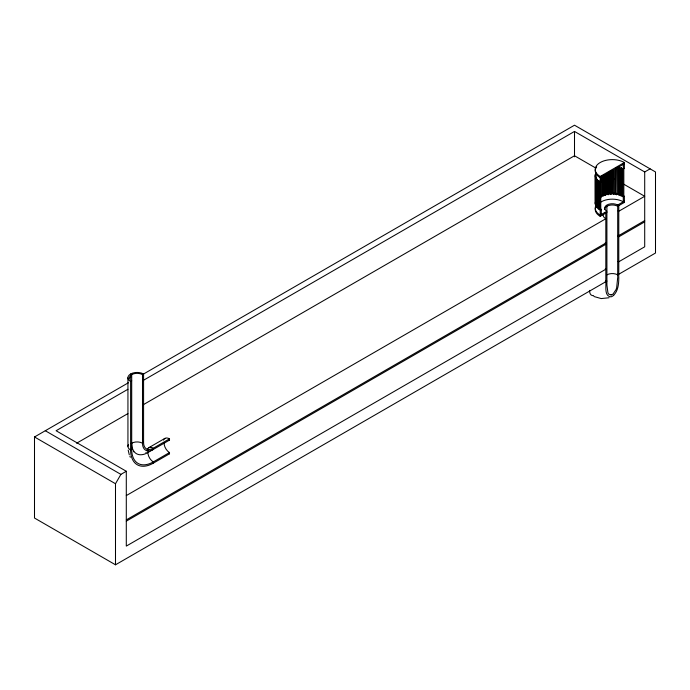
<?xml version="1.0" encoding="UTF-8"?>
<svg xmlns="http://www.w3.org/2000/svg" width="690" height="690" viewBox="0 0 690 690"><rect width="100%" height="100%" fill="white"/><g stroke="black" fill="none" stroke-linecap="round" stroke-linejoin="round"><path stroke-width="1.03" d="M595.237 175.605L595.298 174.484L595.289 204.292L595.237 175.605L595.806 175.631M606.898 206.267L606.915 285.03L607.916 292.733A11.428 6.598 -60 0 0 608.796 294.156L611.116 294.923M617.697 276.587L617.697 205.016L624.372 201.161A17.078 9.858 0 0 0 623.613 200.747M618.783 276.397C618.818 282.909 618.542 290.309 613.695 295.242M617.697 277.449L616.679 287.67A11.635 6.719 -60 0 1 615.963 289.731L613.194 293.819A5.123 2.958 -60 0 1 611.116 294.923M595.841 206.077L595.815 172.828M595.996 206.034L596.022 178.969L596.945 178.857M596.893 207.69L596.557 179.521M599.627 181.686L598.765 181.97L598.523 209.208L597.885 208.156L598.006 180.978M606.432 212.209A7.633 4.407 0 0 0 606.898 212.503L600.222 216.35L600.222 210.433L599.696 209.484L600.222 176.45A17.078 9.858 0 0 1 600.222 162.504A17.078 9.858 0 0 1 624.372 162.504L624.372 168.429L622.742 169.369L622.742 196.184L623.294 197.107L623.294 201.791A15.551 8.979 0 0 0 600.395 202.36M600.774 182.048L601.309 181.746L601.309 177.071A15.551 8.979 0 0 1 600.559 176.606M600.645 196.728L601.223 197.15L601.852 196.245L601.861 176.071M622.742 169.369L623.294 169.05L623.294 164.375A15.551 8.979 0 0 0 622.604 163.996M622.44 195.244L621.828 195.831L621.837 168.929C622.07 167.498 619.637 168.507 621.181 167.929M602.715 195.261L603.138 176.079M602.163 195.244L603.12 196.15L604.017 195.296L604.017 175.131M604.811 194.546L605.786 193.718L605.786 175.286M606.432 174.415L606.424 194.554L605.251 195.279M619.551 194.925L619.56 168.084L618.637 167.239L618.171 167.713L618.18 194.614L619.163 195.348L620 194.347M607.148 173.328L607.148 193.433L607.735 193.942L608.623 193.234L608.623 173.095M607.545 172.5L607.545 194.287L608.166 194.796L609.02 194.088L609.02 172.276M615.584 168.921L615.584 194.062L616.472 194.796L617.058 194.287L617.127 167.316M619.956 194.502L618.818 193.752L618.904 166.635M611.711 170.404L611.711 193.864C609.891 195.658 609.598 193.079 611.573 192.984L611.573 171.198M612.893 170.404L612.893 193.864L613.652 194.511L614.411 193.942L614.411 170.482M601.852 196.245L600.774 195.555L600.671 195.986M604.017 195.296L603.138 194.511M605.777 193.787L606.432 194.52M614.411 194.002L614.505 193.338M595.643 177.899L596.548 178.003M612.893 193.899L613.022 171.198M621.828 195.831C621.38 196.874 619.551 195.011 621.457 194.511L621.457 167.704M615.584 194.088L615.98 168.067M617.058 194.287L617.326 193.7M128.366 382.778L34.5 436.968L34.5 518.035L115.497 564.8L115.497 483.733L120.897 474.384L126.296 471.261L126.296 546.092L605.82 269.238A9.168 5.287 0 0 1 605.268 268.893M618.171 167.713L618.818 166.911M619.56 168.084L620 167.532M618.171 194.52L618.818 193.718M614.419 193.398L613.031 193.019M621.837 168.929L622.44 168.429M164.125 442.661A7.633 4.407 60 0 0 169.499 452.562L169.499 453.804L153.301 463.163A32.076 18.518 -60 0 1 130.617 450.061L130.617 381.475L131.704 380.854A7.633 4.407 0 0 1 131.704 374.618A7.633 4.407 0 0 1 142.502 374.618L574.503 125.201L655.5 171.965L655.5 253.032L618.783 274.232A9.168 5.287 0 0 0 618.171 273.913M127.892 389.289L56.097 430.733L126.296 471.261M142.813 380.673L574.503 131.436L644.702 171.965L650.101 168.852M76.616 443.213L127.892 413.603M142.813 404.987L574.503 155.759L595.746 168.024M600.222 176.45L624.372 162.504M599.696 182.678L601.309 181.746M148.721 447.741L164.919 438.383M146.927 450.639A9.168 5.287 60 0 1 153.301 448.198L169.499 438.84L169.499 440.091L147.901 452.562A22.908 13.222 -60 0 1 131.704 443.204M131.238 449.147A7.633 4.407 0 0 0 131.704 449.44A30.541 17.638 -60 0 0 153.301 461.912L169.499 452.562M599.696 209.484L600.774 208.863L600.774 176.7M622.742 196.184L623.82 195.555L623.82 168.748L624.372 168.429M600.222 210.433L601.309 209.803L601.309 214.478A15.551 8.979 0 0 1 600.559 214.021M623.294 197.107L624.372 196.486L624.372 202.412L617.697 206.267A7.633 4.407 0 0 0 609.374 205.31A7.633 4.407 0 0 0 604.664 209.381M126.296 495.584L605.82 218.739A9.168 5.287 0 0 1 603.181 214.443M126.296 519.898L605.82 243.053A9.168 5.287 0 0 1 605.268 242.699M644.702 220.602L618.783 235.566A9.168 5.287 0 0 0 618.171 235.247M126.296 521.148L605.82 244.303A9.168 5.287 0 0 1 605.268 243.95M644.702 221.852L618.783 236.817A9.168 5.287 0 0 0 618.171 236.498M115.497 564.8L605.82 281.71L605.82 213.124A9.168 5.287 0 0 1 605.268 212.77M617.188 193.873L615.98 193.234M597.885 181.306L598.67 180.996M597.885 208.121L599.144 207.612L599.144 180.806M598.765 208.846L599.627 208.492M596.514 179.788L597.385 179.555M598.118 207.138L597.161 207.431L597.161 180.582L598.118 180.332M596.514 206.595L597.385 206.362M609.149 297.744L601.206 298.572L593.952 296.51M595.625 204.956L596.548 204.818M596.022 205.81L597.031 205.655M598.075 180.953L598.765 181.97M595.901 176.407C594.763 175.338 595.254 178.167 596.324 177.27M595.237 203.257L595.806 203.222M595.375 204.128L595.944 204.102M595.375 174.725L595.85 174.751M595.85 201.558L595.246 202.653L595.806 202.446M622.035 195.356L621.457 194.546M606.829 174.423L614.221 178.693M623.458 184.023L644.702 196.288L618.783 211.252A9.168 5.287 0 0 0 618.171 210.933M45.299 430.733L120.897 474.384M34.5 436.968L115.497 483.733M624.321 196.452L623.829 195.624M601.249 209.769L600.774 208.863M596.729 179.478L597.161 180.582M604.604 194.347L605.087 195.106M595.763 177.882L596.022 178.934M129.91 456.366L130.341 457.298M608.623 193.209L609.02 194.062M607.148 193.467L607.545 194.321M599.265 208.164L599.144 207.681M129.289 454.796L128.185 450.104M611.573 192.984L611.711 193.864M605.044 194.916L605.044 174.786M610.184 193.968L610.184 172.155M602.767 195.744L602.767 175.631M644.702 171.965L644.702 246.796L618.783 261.76A9.168 5.287 0 0 0 618.171 261.441M620.586 168.42L620.586 195.236M618.783 275.526L618.783 205.637A9.168 5.287 0 0 0 618.171 205.318M610.055 171.275L610.055 193.062M574.503 131.436L574.503 156.811M153.301 448.19A13.748 7.935 -60 0 1 143.58 442.583L143.58 373.989A9.168 5.287 0 0 0 130.617 373.989A9.168 5.287 0 0 0 130.617 381.475M142.502 374.618L142.502 443.204A15.275 8.815 -60 0 0 153.301 449.44A7.633 4.407 60 0 0 152.818 449.19M131.704 374.618L131.704 449.44M130.617 373.989L130.617 378.275M127.935 377.732L127.935 446.327M130.617 450.061A9.168 5.287 0 0 1 128.366 444.722M142.968 442.264A9.168 5.287 0 0 1 143.58 442.583M146.082 452.347A22.908 13.222 -60 0 1 145.892 452.442M133.739 451.812A22.908 13.222 -60 0 1 133.498 451.562M153.301 463.163A9.168 5.287 60 0 1 152.714 462.792M169.499 453.804A9.168 5.287 60 0 1 168.921 453.442M163.478 440.091A9.168 5.287 60 0 1 169.499 438.84M131.238 443.498A7.633 4.407 0 0 1 142.502 443.204M153.301 461.912A7.633 4.407 60 0 1 148.505 450.044M169.016 439.832A7.633 4.407 60 0 1 169.499 440.091M605.268 281.365A9.168 5.287 0 0 0 605.82 281.71C606.32 286.54 604.095 296.26 610.909 296.855A6.503 3.752 -60 0 0 613.695 295.242M593.711 295.656A9.168 5.287 -60 0 1 589.648 290.378M606.898 281.089A7.633 4.407 0 0 1 606.01 280.468M606.898 274.853A7.633 4.407 0 0 1 617.697 274.853M595.798 205.603A17.078 9.858 0 0 0 600.222 215.108L606.898 211.252A7.633 4.407 0 0 1 606.898 205.016A7.633 4.407 0 0 1 617.697 205.016M600.222 216.35A17.078 9.858 0 0 1 595.798 206.853M623.613 201.998A17.078 9.858 0 0 1 624.372 202.412M596.652 166.773A17.078 9.858 0 0 0 600.222 177.692L624.372 163.754A17.078 9.858 0 0 0 623.613 163.34"/></g></svg>
